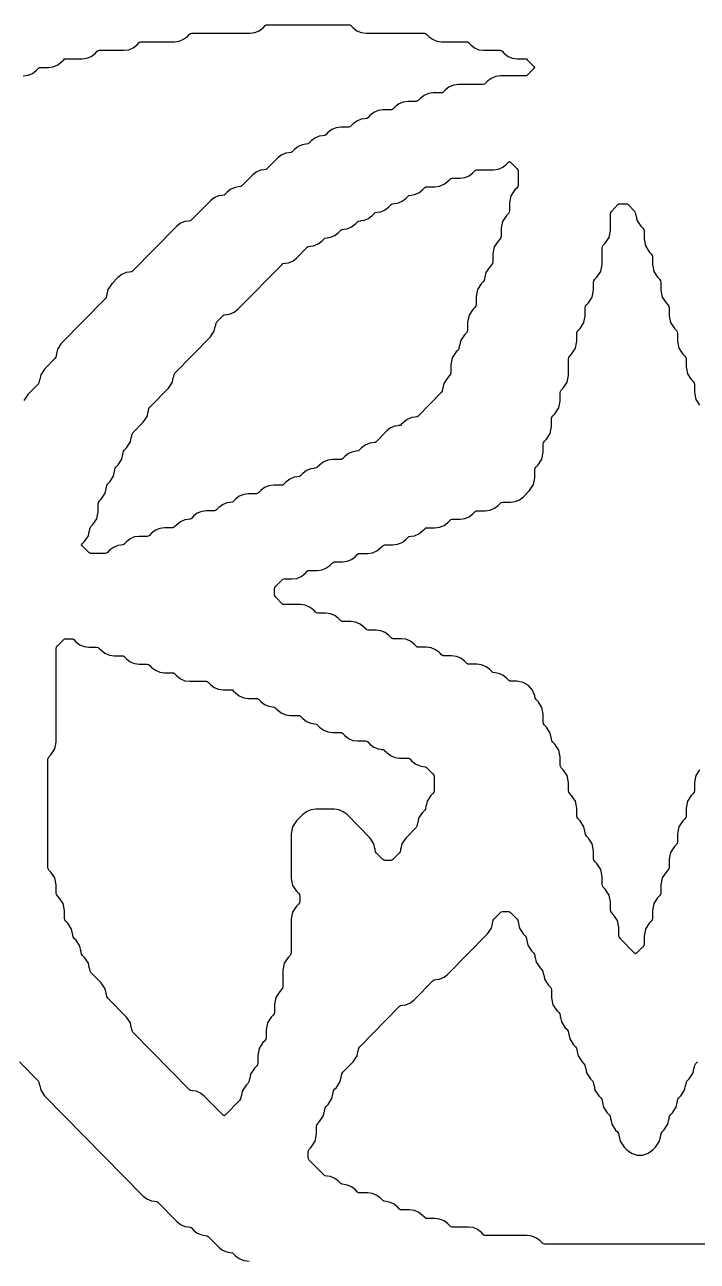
# Model space of a CAD drawing. Header units: millimetres. Extents: x 10 to 410, y 18 to 283.
# Drawn here: x 103.87 to 122.39, y 211.66 to 245.71 of the extents above; entities that cross this region are included whole.
import ezdxf

# ---------------------------------------------------------------- set-up
doc = ezdxf.new("R2010")
doc.units = ezdxf.units.MM
doc.layers.add('CUT', color=1, linetype='Continuous')

msp = doc.modelspace()

# ---------------------------------------------------------------- linework, layer by layer
at = {"layer": 'CUT'}
for points in [[(103.8341, 244.3019), (103.9647, 244.3193), (104.0863, 244.3702), (104.1903, 244.451), (104.2515, 244.5131), (104.2764, 244.5325), (104.3078, 244.5367), (104.5278, 244.5367), (104.6585, 244.5541), (104.78, 244.605), (104.8841, 244.6858), (104.9452, 244.7479), (104.9702, 244.7673), (105.0015, 244.7715), (105.4528, 244.7715), (105.5835, 244.7889), (105.705, 244.8398), (105.8091, 244.9206), (105.8702, 244.9827), (105.8952, 245.0021), (105.9265, 245.0063), (106.6091, 245.0063), (106.7397, 245.0237), (106.8613, 245.0746), (106.9653, 245.1554), (107.0264, 245.2175), (107.0514, 245.2369), (107.0827, 245.2411), (107.9965, 245.2411), (108.1272, 245.2585), (108.2487, 245.3094), (108.3528, 245.3902), (108.4139, 245.4523), (108.4389, 245.4717), (108.4702, 245.4759), (110.0778, 245.4759), (110.2084, 245.4933), (110.33, 245.5442), (110.434, 245.625), (110.4951, 245.6871), (110.5201, 245.7065), (110.5514, 245.7107), (112.7977, 245.7107), (112.8291, 245.7065), (112.854, 245.6871), (112.9152, 245.625), (113.0192, 245.5442), (113.1408, 245.4933), (113.2714, 245.4759), (114.8789, 245.4759), (114.9103, 245.4717), (114.9353, 245.4523), (114.9964, 245.3902), (115.1004, 245.3094), (115.222, 245.2585), (115.3526, 245.2411), (116.0352, 245.2411), (116.0665, 245.2369), (116.0915, 245.2175), (116.1526, 245.1554), (116.2567, 245.0746), (116.3782, 245.0237), (116.5089, 245.0063), (116.9602, 245.0063), (116.9915, 245.0021), (117.0165, 244.9827), (117.0776, 244.9206), (117.1816, 244.8398), (117.3032, 244.7889), (117.4338, 244.7715), (117.6539, 244.7715), (117.6853, 244.7673), (117.7102, 244.7479), (117.8909, 244.5645), (117.9108, 244.5367), (117.8909, 244.5089), (117.7102, 244.3255), (117.6853, 244.3061), (117.6539, 244.3019), (116.9714, 244.3019), (116.8407, 244.2845), (116.7192, 244.2336), (116.6151, 244.1527), (116.554, 244.0907), (116.529, 244.0713), (116.4977, 244.0671), (115.8151, 244.0671), (115.6845, 244.0497), (115.5629, 243.9988), (115.4589, 243.9179), (115.3978, 243.8559), (115.3728, 243.8365), (115.3414, 243.8323), (115.1214, 243.8323), (114.9907, 243.8149), (114.8692, 243.764), (114.7651, 243.6831), (114.704, 243.6211), (114.679, 243.6017), (114.6477, 243.5975), (114.4276, 243.5975), (114.297, 243.5801), (114.1754, 243.5292), (114.0714, 243.4483), (114.0103, 243.3863), (113.9853, 243.3669), (113.954, 243.3627), (113.7339, 243.3627), (113.6033, 243.3453), (113.4817, 243.2944), (113.3777, 243.2135), (113.3165, 243.1515), (113.2916, 243.132), (113.2274, 243.1235), (113.2276, 243.1221), (113.1408, 243.1105), (113.0192, 243.0596), (112.9152, 242.9787), (112.854, 242.9167), (112.8291, 242.8972), (112.7977, 242.8931), (112.5777, 242.8931), (112.447, 242.8757), (112.3255, 242.8248), (112.2214, 242.7439), (112.1603, 242.6819), (112.1353, 242.6624), (112.0712, 242.6539), (112.0714, 242.6525), (111.9845, 242.6409), (111.863, 242.59), (111.7589, 242.5091), (111.6978, 242.4471), (111.6728, 242.4276), (111.6087, 242.4191), (111.6089, 242.4177), (111.522, 242.4061), (111.4005, 242.3552), (111.2964, 242.2743), (111.2353, 242.2123), (111.2103, 242.1928), (111.1462, 242.1843), (111.1464, 242.1829), (111.0596, 242.1713), (110.938, 242.1204), (110.8339, 242.0395), (110.5416, 241.7427), (110.5166, 241.7232), (110.4525, 241.7147), (110.4527, 241.7133), (110.3658, 241.7017), (110.2443, 241.6508), (110.1402, 241.5699), (109.8478, 241.2731), (109.8229, 241.2536), (109.7587, 241.2451), (109.7589, 241.2437), (109.6721, 241.2321), (109.5505, 241.1812), (109.4465, 241.1003), (109.3853, 241.0383), (109.3604, 241.0188), (109.2962, 241.0103), (109.2964, 241.0089), (109.2096, 240.9973), (109.088, 240.9464), (108.984, 240.8655), (108.4604, 240.3338), (108.4354, 240.3144), (108.3712, 240.3059), (108.3714, 240.3045), (108.2846, 240.2929), (108.163, 240.242), (108.059, 240.1611), (106.8416, 238.925), (106.8167, 238.9056), (106.7525, 238.8971), (106.7527, 238.8956), (106.6659, 238.8841), (106.5443, 238.8332), (106.4403, 238.7523), (106.2684, 238.5778), (106.162, 238.4166), (106.1377, 238.293), (106.1341, 238.2937), (106.1158, 238.2007), (106.0904, 238.1623), (104.8809, 236.9342), (104.7745, 236.773), (104.7502, 236.6494), (104.7466, 236.6501), (104.7283, 236.5571), (104.703, 236.5187), (104.4185, 236.2298), (104.312, 236.0686), (104.2877, 235.945), (104.2841, 235.9457), (104.2658, 235.8527), (104.2405, 235.8143), (103.956, 235.5254), (103.8495, 235.3642)], [(122.4557, 225.1942), (122.3493, 225.0329), (122.3119, 224.8433), (122.3119, 224.6274), (122.303, 224.5823), (122.2777, 224.5439), (122.2244, 224.4898), (122.118, 224.3285), (122.0807, 224.1389), (122.0807, 223.923), (122.0718, 223.8779), (122.0465, 223.8395), (121.9932, 223.7854), (121.8868, 223.6241), (121.8494, 223.4345), (121.8494, 223.2186), (121.8406, 223.1735), (121.8152, 223.1351), (121.762, 223.081), (121.6555, 222.9197), (121.6182, 222.7301), (121.6182, 222.5142), (121.6093, 222.469), (121.584, 222.4307), (121.5307, 222.3766), (121.4243, 222.2153), (121.3869, 222.0257), (121.3869, 221.8098), (121.3781, 221.7646), (121.3527, 221.7263), (121.2995, 221.6722), (121.193, 221.5109), (121.1557, 221.3213), (121.1557, 221.1054), (121.1468, 221.0602), (121.1215, 221.0219), (121.0682, 220.9678), (120.9618, 220.8065), (120.9245, 220.6169), (120.9245, 220.401), (120.9156, 220.3558), (120.8902, 220.3175), (120.7211, 220.1457), (120.6932, 220.1252), (120.6653, 220.1457), (120.2649, 220.5523), (120.2396, 220.5906), (120.2307, 220.6358), (120.2307, 220.8517), (120.1934, 221.0413), (120.0869, 221.2026), (120.0337, 221.2567), (120.0084, 221.295), (119.9995, 221.3402), (119.9995, 221.5561), (119.9621, 221.7457), (119.8557, 221.907), (119.8024, 221.9611), (119.7771, 221.9994), (119.7682, 222.0446), (119.7682, 222.2605), (119.7309, 222.4501), (119.6245, 222.6114), (119.5712, 222.6655), (119.5459, 222.7039), (119.537, 222.749), (119.537, 222.9649), (119.4996, 223.1545), (119.3932, 223.3158), (119.3399, 223.3699), (119.3146, 223.4083), (119.2963, 223.5012), (119.2927, 223.5005), (119.2684, 223.6241), (119.162, 223.7854), (119.1087, 223.8395), (119.0834, 223.8779), (119.0745, 223.923), (119.0745, 224.1389), (119.0371, 224.3285), (118.9307, 224.4898), (118.8774, 224.5439), (118.8521, 224.5823), (118.8432, 224.6274), (118.8432, 224.8433), (118.8059, 225.0329), (118.6995, 225.1942), (118.6462, 225.2483), (118.6209, 225.2867), (118.612, 225.3318), (118.612, 225.5477), (118.5746, 225.7373), (118.4682, 225.8986), (118.415, 225.9527), (118.3896, 225.9911), (118.3713, 226.084), (118.3677, 226.0833), (118.3434, 226.2069), (118.237, 226.3682), (118.1837, 226.4223), (118.1584, 226.4607), (118.1495, 226.5058), (118.1495, 226.7217), (118.1122, 226.9113), (118.0057, 227.0726), (117.9525, 227.1267), (117.9271, 227.1651), (117.9148, 227.2276), (117.8535, 227.3875), (117.7418, 227.5172), (117.5929, 227.6017), (117.4242, 227.631), (117.2576, 227.631), (117.2262, 227.6352), (117.2013, 227.6546), (117.1402, 227.7167), (117.0361, 227.7976), (116.9146, 227.8485), (116.8277, 227.86), (116.8279, 227.8615), (116.7638, 227.87), (116.7388, 227.8894), (116.6777, 227.9515), (116.5736, 228.0324), (116.4521, 228.0833), (116.3214, 228.1006), (116.1014, 228.1006), (116.07, 228.1048), (116.0451, 228.1242), (115.9839, 228.1863), (115.8799, 228.2672), (115.7583, 228.3181), (115.6277, 228.3354), (115.4076, 228.3354), (115.3763, 228.3396), (115.3513, 228.359), (115.2902, 228.4211), (115.1861, 228.502), (115.0646, 228.5529), (114.9339, 228.5702), (114.7139, 228.5702), (114.6825, 228.5744), (114.6576, 228.5938), (114.5964, 228.6559), (114.4924, 228.7368), (114.3708, 228.7877), (114.2402, 228.805), (114.0201, 228.805), (113.9888, 228.8092), (113.9638, 228.8286), (113.9027, 228.8907), (113.7987, 228.9716), (113.6771, 229.0225), (113.5465, 229.0398), (113.3264, 229.0398), (113.2951, 229.044), (113.2701, 229.0634), (113.209, 229.1255), (113.1049, 229.2064), (112.9834, 229.2573), (112.8527, 229.2746), (112.6327, 229.2746), (112.6013, 229.2788), (112.5764, 229.2982), (112.5152, 229.3603), (112.4112, 229.4412), (112.2896, 229.4921), (112.159, 229.5094), (111.9389, 229.5094), (111.9076, 229.5136), (111.8826, 229.533), (111.8215, 229.5951), (111.7174, 229.676), (111.5959, 229.7269), (111.4652, 229.7442), (111.0139, 229.7442), (110.9826, 229.7484), (110.9576, 229.7678), (110.7838, 229.9443), (110.7585, 229.9827), (110.7496, 230.0278), (110.7496, 230.1651), (110.7585, 230.2102), (110.7838, 230.2486), (110.9576, 230.4251), (110.9826, 230.4445), (111.0139, 230.4486), (111.234, 230.4486), (111.3646, 230.466), (111.4862, 230.5169), (111.5902, 230.5978), (111.6514, 230.6599), (111.6763, 230.6793), (111.7077, 230.6834), (111.9277, 230.6834), (112.0584, 230.7008), (112.1799, 230.7517), (112.284, 230.8326), (112.3451, 230.8947), (112.3701, 230.9141), (112.4014, 230.9182), (112.6215, 230.9182), (112.7521, 230.9356), (112.8737, 230.9865), (112.9777, 231.0674), (113.0388, 231.1295), (113.0638, 231.1489), (113.0952, 231.153), (113.3152, 231.153), (113.4459, 231.1704), (113.5674, 231.2213), (113.6715, 231.3022), (113.7326, 231.3643), (113.7575, 231.3837), (113.7889, 231.3878), (114.009, 231.3878), (114.1396, 231.4052), (114.2612, 231.4561), (114.3652, 231.537), (114.4263, 231.5991), (114.4513, 231.6185), (114.5154, 231.627), (114.5152, 231.6285), (114.6021, 231.64), (114.7236, 231.6909), (114.8277, 231.7718), (114.8888, 231.8339), (114.9138, 231.8533), (114.9451, 231.8574), (115.1652, 231.8574), (115.2958, 231.8748), (115.4174, 231.9257), (115.5214, 232.0066), (115.5826, 232.0687), (115.6075, 232.0881), (115.6389, 232.0922), (115.8589, 232.0922), (115.9896, 232.1096), (116.1111, 232.1605), (116.2152, 232.2414), (116.2763, 232.3035), (116.3013, 232.3229), (116.3326, 232.327), (116.5527, 232.327), (116.6833, 232.3444), (116.8049, 232.3953), (116.9089, 232.4762), (116.97, 232.5383), (116.995, 232.5577), (117.0263, 232.5618), (117.2464, 232.5618), (117.377, 232.5792), (117.4986, 232.6301), (117.6026, 232.711), (117.7745, 232.8855), (117.8809, 233.0467), (117.9182, 233.2363), (117.9182, 233.4523), (117.9271, 233.4974), (117.9525, 233.5358), (118.0057, 233.5899), (118.1122, 233.7511), (118.1495, 233.9407), (118.1495, 234.1567), (118.1584, 234.2018), (118.1837, 234.2402), (118.237, 234.2943), (118.3434, 234.4555), (118.3807, 234.6451), (118.3807, 234.8611), (118.3896, 234.9062), (118.415, 234.9446), (118.4682, 234.9987), (118.5746, 235.16), (118.612, 235.3495), (118.612, 235.5655), (118.6209, 235.6106), (118.6462, 235.649), (118.6995, 235.7031), (118.8059, 235.8644), (118.8432, 236.0539), (118.8432, 236.5047), (118.8521, 236.5498), (118.8774, 236.5882), (118.9307, 236.6423), (119.0371, 236.8036), (119.0745, 236.9931), (119.0745, 237.2091), (119.0834, 237.2542), (119.1087, 237.2926), (119.162, 237.3467), (119.2684, 237.508), (119.3057, 237.6975), (119.3057, 237.9135), (119.3146, 237.9586), (119.3399, 237.997), (119.3932, 238.0511), (119.4996, 238.2124), (119.537, 238.4019), (119.537, 238.6179), (119.5459, 238.663), (119.5712, 238.7014), (119.6245, 238.7555), (119.7309, 238.9168), (119.7682, 239.1063), (119.7682, 239.5571), (119.7771, 239.6022), (119.8024, 239.6406), (119.8557, 239.6947), (119.9621, 239.856), (119.9995, 240.0455), (119.9995, 240.4963), (120.0084, 240.5414), (120.0337, 240.5798), (120.2075, 240.7563), (120.2325, 240.7757), (120.2638, 240.7799), (120.4289, 240.7799), (120.4602, 240.7757), (120.4852, 240.7563), (120.659, 240.5798), (120.6843, 240.5414), (120.7026, 240.4485), (120.7062, 240.4492), (120.7305, 240.3256), (120.837, 240.1643), (120.8902, 240.1102), (120.9156, 240.0718), (120.9245, 240.0267), (120.9245, 239.8107), (120.9618, 239.6212), (121.0682, 239.4599), (121.1215, 239.4058), (121.1468, 239.3674), (121.1557, 239.3223), (121.1557, 239.1063), (121.193, 238.9168), (121.2995, 238.7555), (121.3527, 238.7014), (121.3781, 238.663), (121.3869, 238.6179), (121.3869, 238.4019), (121.4243, 238.2124), (121.5307, 238.0511), (121.584, 237.997), (121.6093, 237.9586), (121.6182, 237.9135), (121.6182, 237.6975), (121.6555, 237.508), (121.762, 237.3467), (121.8152, 237.2926), (121.8406, 237.2542), (121.8494, 237.2091), (121.8494, 236.9931), (121.8868, 236.8036), (121.9932, 236.6423), (122.0465, 236.5882), (122.0718, 236.5498), (122.0807, 236.5047), (122.0807, 236.2887), (122.118, 236.0992), (122.2244, 235.9379), (122.2777, 235.8838), (122.303, 235.8454), (122.3119, 235.8003), (122.3119, 235.5843), (122.3493, 235.3948), (122.4557, 235.2335)], [(122.7413, 212.1342), (118.1826, 212.1342), (118.1512, 212.1383), (118.1263, 212.1577), (118.0651, 212.2198), (117.9611, 212.3007), (117.8395, 212.3516), (117.7089, 212.369), (116.5639, 212.369), (116.5325, 212.3731), (116.5075, 212.3925), (116.4464, 212.4546), (116.3424, 212.5355), (116.2208, 212.5864), (116.0902, 212.6038), (115.6389, 212.6038), (115.6075, 212.6079), (115.5826, 212.6274), (115.5214, 212.6894), (115.4174, 212.7703), (115.2958, 212.8212), (115.1652, 212.8386), (114.9451, 212.8386), (114.9138, 212.8427), (114.8888, 212.8622), (114.8277, 212.9242), (114.7236, 213.0051), (114.6021, 213.056), (114.4714, 213.0734), (114.2514, 213.0734), (114.22, 213.0775), (114.1951, 213.097), (114.1339, 213.159), (114.0299, 213.2399), (113.9083, 213.2908), (113.8215, 213.3024), (113.8217, 213.3038), (113.7575, 213.3123), (113.7326, 213.3318), (113.6715, 213.3938), (113.5674, 213.4747), (113.4459, 213.5256), (113.3152, 213.543), (113.0952, 213.543), (113.0638, 213.5471), (113.0388, 213.5666), (112.9777, 213.6286), (112.8737, 213.7095), (112.7521, 213.7604), (112.6653, 213.772), (112.6655, 213.7734), (112.6013, 213.7819), (112.5764, 213.8014), (112.5152, 213.8634), (112.4112, 213.9443), (112.2896, 213.9952), (112.2028, 214.0068), (112.203, 214.0082), (112.1388, 214.0167), (112.1139, 214.0362), (111.7088, 214.4474), (111.6835, 214.4858), (111.6746, 214.5309), (111.6746, 214.6682), (111.6835, 214.7133), (111.7088, 214.7517), (111.7621, 214.8058), (111.8685, 214.9671), (111.9058, 215.1567), (111.9058, 215.3726), (111.9147, 215.4177), (111.94, 215.4561), (111.9933, 215.5102), (112.0997, 215.6715), (112.1241, 215.7951), (112.1277, 215.7944), (112.146, 215.8873), (112.1713, 215.9257), (112.2246, 215.9798), (112.331, 216.1411), (112.3553, 216.2647), (112.3589, 216.264), (112.3772, 216.3569), (112.4025, 216.3953), (112.4558, 216.4494), (112.5622, 216.6107), (112.5866, 216.7343), (112.5901, 216.7336), (112.6085, 216.8265), (112.6338, 216.8649), (112.9183, 217.1538), (113.0247, 217.3151), (113.0491, 217.4387), (113.0526, 217.438), (113.071, 217.531), (113.0963, 217.5693), (114.1951, 218.685), (114.22, 218.7044), (114.2842, 218.713), (114.284, 218.7144), (114.3708, 218.726), (114.4924, 218.7769), (114.5964, 218.8577), (115.1201, 219.3894), (115.145, 219.4088), (115.2092, 219.4174), (115.209, 219.4188), (115.2958, 219.4304), (115.4174, 219.4813), (115.5214, 219.5622), (116.6183, 220.6758), (116.7247, 220.8371), (116.749, 220.9607), (116.7526, 220.96), (116.7709, 221.053), (116.7962, 221.0913), (116.97, 221.2678), (116.995, 221.2872), (117.0263, 221.2914), (117.1914, 221.2914), (117.2228, 221.2872), (117.2477, 221.2678), (117.4215, 221.0913), (117.4469, 221.053), (117.4652, 220.96), (117.4687, 220.9607), (117.4931, 220.8371), (117.5995, 220.6758), (117.6528, 220.6217), (117.6781, 220.5834), (117.6964, 220.4904), (117.7, 220.4911), (117.7243, 220.3675), (117.8308, 220.2062), (117.884, 220.1521), (117.9094, 220.1138), (117.9277, 220.0208), (117.9312, 220.0215), (117.9556, 219.8979), (118.062, 219.7366), (118.1153, 219.6825), (118.1406, 219.6442), (118.1589, 219.5512), (118.1625, 219.5519), (118.1868, 219.4283), (118.2933, 219.267), (118.3465, 219.2129), (118.3719, 219.1746), (118.3807, 219.1294), (118.3807, 218.9135), (118.4181, 218.7239), (118.5245, 218.5626), (118.5778, 218.5085), (118.6031, 218.4702), (118.6214, 218.3772), (118.625, 218.3779), (118.6493, 218.2543), (118.7557, 218.093), (118.809, 218.0389), (118.8343, 218.0006), (118.8527, 217.9076), (118.8562, 217.9083), (118.8806, 217.7847), (118.987, 217.6234), (119.0403, 217.5693), (119.0656, 217.531), (119.0839, 217.438), (119.0875, 217.4387), (119.1118, 217.3151), (119.2182, 217.1538), (119.2715, 217.0997), (119.2968, 217.0613), (119.3151, 216.9684), (119.3187, 216.9691), (119.3431, 216.8455), (119.4495, 216.6842), (119.5028, 216.6301), (119.5281, 216.5917), (119.5464, 216.4988), (119.55, 216.4995), (119.5743, 216.3759), (119.6807, 216.2146), (119.734, 216.1605), (119.7593, 216.1221), (119.7776, 216.0292), (119.7812, 216.0299), (119.8056, 215.9063), (119.912, 215.745), (119.9652, 215.6909), (119.9906, 215.6525), (120.0089, 215.5596), (120.0125, 215.5603), (120.0368, 215.4367), (120.1432, 215.2754), (120.1965, 215.2213), (120.2218, 215.1829), (120.2401, 215.09), (120.2437, 215.0907), (120.268, 214.9671), (120.3745, 214.8058), (120.4526, 214.7265), (120.5798, 214.6329), (120.7299, 214.5836), (120.8878, 214.5836), (121.0379, 214.6329), (121.1651, 214.7265), (121.2432, 214.8058), (121.3496, 214.9671), (121.3739, 215.0907), (121.3775, 215.09), (121.3958, 215.1829), (121.4212, 215.2213), (121.4744, 215.2754), (121.5809, 215.4367), (121.6052, 215.5603), (121.6088, 215.5596), (121.6271, 215.6525), (121.6524, 215.6909), (121.7057, 215.745), (121.8121, 215.9063), (121.8364, 216.0299), (121.84, 216.0292), (121.8583, 216.1221), (121.8837, 216.1605), (121.9369, 216.2146), (122.0433, 216.3759), (122.0677, 216.4995), (122.0713, 216.4988), (122.0896, 216.5917), (122.1149, 216.6301), (122.1682, 216.6842), (122.2746, 216.8455), (122.2989, 216.9691), (122.3025, 216.9684), (122.3208, 217.0613), (122.3461, 217.0997), (122.3994, 217.1538)], [(103.7247, 217.1538), (104.2405, 216.6301), (104.2658, 216.5917), (104.2841, 216.4988), (104.2877, 216.4995), (104.312, 216.3759), (104.4185, 216.2146), (107.134, 213.4573), (107.238, 213.3764), (107.3596, 213.3255), (107.4464, 213.314), (107.4463, 213.3125), (107.5104, 213.304), (107.5354, 213.2846), (108.059, 212.7529), (108.163, 212.672), (108.2846, 212.6211), (108.3714, 212.6096), (108.3712, 212.6081), (108.4354, 212.5996), (108.4604, 212.5802), (108.5215, 212.5181), (108.6255, 212.4372), (108.7471, 212.3863), (108.8339, 212.3748), (108.8337, 212.3733), (108.8979, 212.3648), (108.9228, 212.3454), (109.2152, 212.0485), (109.3193, 211.9676), (109.4408, 211.9167), (109.5277, 211.9052), (109.5275, 211.9037), (109.5916, 211.8952), (109.6166, 211.8758), (109.6777, 211.8137), (109.7818, 211.7328), (109.9033, 211.6819), (109.9902, 211.6704), (109.99, 211.6689), (110.0541, 211.6604)]]:
    msp.add_lwpolyline(points, dxfattribs=at)
for points in [[(105.5184, 231.4767), (105.6248, 231.6379), (105.6492, 231.7615), (105.6527, 231.7608), (105.6711, 231.8538), (105.6964, 231.8922), (105.7497, 231.9463), (105.8561, 232.1075), (105.8934, 232.2971), (105.8934, 232.5131), (105.9023, 232.5582), (105.9276, 232.5966), (105.9809, 232.6507), (106.0873, 232.8119), (106.1117, 232.9355), (106.1152, 232.9348), (106.1336, 233.0278), (106.1589, 233.0662), (106.2122, 233.1203), (106.3186, 233.2815), (106.3429, 233.4051), (106.3465, 233.4044), (106.3648, 233.4974), (106.3901, 233.5358), (106.4434, 233.5899), (106.5498, 233.7511), (106.5742, 233.8747), (106.5777, 233.874), (106.596, 233.967), (106.6214, 234.0054), (106.6746, 234.0595), (106.7811, 234.2207), (106.8054, 234.3443), (106.809, 234.3436), (106.8273, 234.4366), (106.8526, 234.475), (107.1371, 234.7639), (107.2436, 234.9252), (107.2679, 235.0487), (107.2715, 235.048), (107.2898, 235.141), (107.3151, 235.1794), (107.8309, 235.7031), (107.9373, 235.8644), (107.9616, 235.988), (107.9652, 235.9872), (107.9835, 236.0802), (108.0089, 236.1186), (108.9871, 237.1119), (109.0935, 237.2732), (109.1179, 237.3968), (109.1214, 237.3961), (109.1398, 237.489), (109.1651, 237.5274), (109.3389, 237.7039), (109.3639, 237.7233), (109.428, 237.7318), (109.4278, 237.7333), (109.5147, 237.7448), (109.6362, 237.7957), (109.7403, 237.8766), (110.9576, 239.1127), (110.9826, 239.1321), (111.0467, 239.1406), (111.0465, 239.1421), (111.1334, 239.1536), (111.2549, 239.2045), (111.359, 239.2854), (111.6514, 239.5823), (111.6763, 239.6017), (111.7405, 239.6102), (111.7403, 239.6117), (111.8271, 239.6232), (111.9487, 239.6741), (112.0527, 239.755), (112.1139, 239.8171), (112.1388, 239.8365), (112.203, 239.845), (112.2028, 239.8465), (112.2896, 239.858), (112.4112, 239.9089), (112.5152, 239.9898), (112.5764, 240.0519), (112.6013, 240.0713), (112.6655, 240.0798), (112.6653, 240.0813), (112.7521, 240.0928), (112.8737, 240.1437), (112.9777, 240.2246), (113.0388, 240.2867), (113.0638, 240.3061), (113.128, 240.3146), (113.1278, 240.3161), (113.2146, 240.3276), (113.3362, 240.3785), (113.4402, 240.4594), (113.5013, 240.5215), (113.5263, 240.5409), (113.5905, 240.5494), (113.5903, 240.5509), (113.6771, 240.5624), (113.7987, 240.6133), (113.9027, 240.6942), (113.9638, 240.7563), (113.9888, 240.7757), (114.0529, 240.7842), (114.0527, 240.7857), (114.1396, 240.7972), (114.2612, 240.8481), (114.3652, 240.929), (114.4263, 240.9911), (114.4513, 241.0105), (114.5154, 241.019), (114.5152, 241.0205), (114.6021, 241.032), (114.7236, 241.0829), (114.8277, 241.1638), (114.8888, 241.2259), (114.9138, 241.2453), (114.9451, 241.2495), (115.1652, 241.2495), (115.2958, 241.2668), (115.4174, 241.3177), (115.5214, 241.3986), (115.5826, 241.4607), (115.6075, 241.4801), (115.6389, 241.4843), (115.8589, 241.4843), (115.9896, 241.5016), (116.1111, 241.5525), (116.2152, 241.6334), (116.2763, 241.6955), (116.3013, 241.7149), (116.3326, 241.7191), (116.7839, 241.7191), (116.9146, 241.7364), (117.0361, 241.7873), (117.1402, 241.8682), (117.1966, 241.9256), (117.2245, 241.9461), (117.2524, 241.9256), (117.4215, 241.7538), (117.4469, 241.7154), (117.4558, 241.6703), (117.4558, 241.2982), (117.4469, 241.2531), (117.4215, 241.2147), (117.3683, 241.1606), (117.2618, 240.9994), (117.2245, 240.8098), (117.2245, 240.5938), (117.2156, 240.5487), (117.1903, 240.5103), (117.137, 240.4562), (117.0306, 240.295), (116.9933, 240.1054), (116.9933, 239.8894), (116.9844, 239.8443), (116.959, 239.8059), (116.9058, 239.7518), (116.7993, 239.5906), (116.762, 239.401), (116.762, 239.185), (116.7531, 239.1399), (116.7278, 239.1015), (116.6745, 239.0474), (116.5681, 238.8862), (116.5438, 238.7626), (116.5402, 238.7633), (116.5219, 238.6703), (116.4965, 238.6319), (116.4433, 238.5778), (116.3369, 238.4166), (116.2995, 238.227), (116.2995, 238.011), (116.2906, 237.9659), (116.2653, 237.9275), (116.212, 237.8734), (116.1056, 237.7122), (116.0683, 237.5226), (116.0683, 237.3066), (116.0594, 237.2615), (116.0341, 237.2231), (115.9808, 237.169), (115.8744, 237.0078), (115.85, 236.8842), (115.8464, 236.8849), (115.8281, 236.7919), (115.8028, 236.7535), (115.7495, 236.6994), (115.6431, 236.5382), (115.6058, 236.3486), (115.6058, 236.1326), (115.5969, 236.0875), (115.5716, 236.0491), (115.5183, 235.995), (115.4119, 235.8338), (115.3875, 235.7102), (115.384, 235.7109), (115.3656, 235.6179), (115.3403, 235.5795), (114.704, 234.9334), (114.679, 234.914), (114.6149, 234.9055), (114.6151, 234.904), (114.5283, 234.8925), (114.4067, 234.8416), (114.3026, 234.7607), (114.2415, 234.6986), (114.2166, 234.6792), (114.1524, 234.6707), (114.1526, 234.6692), (114.0658, 234.6577), (113.9442, 234.6068), (113.8402, 234.5259), (113.5478, 234.229), (113.5228, 234.2096), (113.4587, 234.2011), (113.4589, 234.1996), (113.372, 234.1881), (113.2505, 234.1372), (113.1464, 234.0563), (113.0853, 233.9942), (113.0603, 233.9748), (112.9962, 233.9663), (112.9964, 233.9648), (112.9095, 233.9533), (112.788, 233.9024), (112.6839, 233.8215), (112.6228, 233.7594), (112.5978, 233.74), (112.5665, 233.7358), (112.3464, 233.7358), (112.2158, 233.7185), (112.0942, 233.6676), (111.9902, 233.5867), (111.9291, 233.5246), (111.9041, 233.5052), (111.8399, 233.4967), (111.8401, 233.4952), (111.7533, 233.4837), (111.6317, 233.4328), (111.5277, 233.3519), (111.4666, 233.2898), (111.4416, 233.2704), (111.3774, 233.2619), (111.3776, 233.2604), (111.2908, 233.2489), (111.1692, 233.198), (111.0652, 233.1171), (111.0041, 233.055), (110.9791, 233.0356), (110.9478, 233.0314), (110.7277, 233.0314), (110.5971, 233.0141), (110.4755, 232.9632), (110.3715, 232.8823), (110.3103, 232.8202), (110.2854, 232.8008), (110.254, 232.7966), (110.034, 232.7966), (109.9033, 232.7793), (109.7818, 232.7284), (109.6777, 232.6475), (109.6166, 232.5854), (109.5916, 232.566), (109.5275, 232.5575), (109.5277, 232.556), (109.4408, 232.5445), (109.3193, 232.4936), (109.2152, 232.4127), (109.1541, 232.3506), (109.1291, 232.3312), (109.0978, 232.327), (108.8777, 232.327), (108.7471, 232.3097), (108.6255, 232.2588), (108.5215, 232.1779), (108.4604, 232.1158), (108.4354, 232.0964), (108.3712, 232.0879), (108.3714, 232.0864), (108.2846, 232.0749), (108.163, 232.024), (108.059, 231.9431), (107.9979, 231.881), (107.9729, 231.8616), (107.9415, 231.8574), (107.7215, 231.8574), (107.5909, 231.8401), (107.4693, 231.7892), (107.3652, 231.7083), (107.3041, 231.6462), (107.2792, 231.6268), (107.2478, 231.6226), (107.0277, 231.6226), (106.8971, 231.6053), (106.7756, 231.5544), (106.6715, 231.4735), (106.6104, 231.4114), (106.5854, 231.392), (106.5213, 231.3835), (106.5215, 231.382), (106.4346, 231.3705), (106.3131, 231.3196), (106.209, 231.2387), (106.1479, 231.1766), (106.1229, 231.1572), (106.0916, 231.153), (105.6953, 231.153), (105.6639, 231.1572), (105.639, 231.1766), (105.4583, 231.3601), (105.4384, 231.3878), (105.4583, 231.4156)], [(104.5402, 225.5526), (104.5934, 225.6067), (104.6999, 225.7679), (104.7372, 225.9575), (104.7372, 228.5215), (104.7461, 228.5666), (104.7714, 228.605), (104.9452, 228.7815), (104.9702, 228.8009), (105.0015, 228.805), (105.1666, 228.805), (105.1979, 228.8009), (105.2229, 228.7815), (105.284, 228.7194), (105.3881, 228.6385), (105.5096, 228.5876), (105.6403, 228.5702), (105.8603, 228.5702), (105.8917, 228.5661), (105.9166, 228.5467), (105.9778, 228.4846), (106.0818, 228.4037), (106.2034, 228.3528), (106.334, 228.3354), (106.5541, 228.3354), (106.5854, 228.3313), (106.6104, 228.3119), (106.6715, 228.2498), (106.7756, 228.1689), (106.8971, 228.118), (107.0277, 228.1006), (107.2478, 228.1006), (107.2792, 228.0965), (107.3041, 228.0771), (107.3652, 228.015), (107.4693, 227.9341), (107.5909, 227.8832), (107.7215, 227.8658), (107.9415, 227.8658), (107.9729, 227.8617), (107.9979, 227.8423), (108.059, 227.7802), (108.163, 227.6993), (108.2846, 227.6484), (108.4152, 227.631), (108.8665, 227.631), (108.8979, 227.6269), (108.9228, 227.6075), (108.984, 227.5454), (109.088, 227.4645), (109.2096, 227.4136), (109.3402, 227.3962), (109.5603, 227.3962), (109.5916, 227.3921), (109.6166, 227.3726), (109.6777, 227.3106), (109.7818, 227.2297), (109.9033, 227.1788), (110.034, 227.1614), (110.254, 227.1614), (110.2854, 227.1573), (110.3103, 227.1378), (110.3715, 227.0758), (110.4755, 226.9949), (110.5971, 226.944), (110.6839, 226.9324), (110.6837, 226.931), (110.7479, 226.9225), (110.7728, 226.903), (110.8339, 226.841), (110.938, 226.7601), (111.0596, 226.7092), (111.1902, 226.6918), (111.4102, 226.6918), (111.4416, 226.6877), (111.4666, 226.6682), (111.5277, 226.6062), (111.6317, 226.5253), (111.7533, 226.4744), (111.8401, 226.4628), (111.8399, 226.4614), (111.9041, 226.4529), (111.9291, 226.4334), (111.9902, 226.3714), (112.0942, 226.2905), (112.2158, 226.2396), (112.3464, 226.2222), (112.5665, 226.2222), (112.5978, 226.2181), (112.6228, 226.1986), (112.6839, 226.1366), (112.788, 226.0557), (112.9095, 226.0048), (113.0402, 225.9874), (113.2602, 225.9874), (113.2916, 225.9833), (113.3165, 225.9638), (113.3777, 225.9018), (113.4817, 225.8209), (113.6033, 225.77), (113.6901, 225.7584), (113.6899, 225.757), (113.7541, 225.7485), (113.779, 225.729), (113.8402, 225.667), (113.9442, 225.5861), (114.0658, 225.5352), (114.1964, 225.5178), (114.4165, 225.5178), (114.4478, 225.5137), (114.4728, 225.4942), (114.5339, 225.4322), (114.6379, 225.3513), (114.7595, 225.3004), (114.8463, 225.2888), (114.8461, 225.2874), (114.9103, 225.2789), (114.9353, 225.2594), (115.1091, 225.083), (115.1344, 225.0446), (115.1433, 224.9995), (115.1433, 224.6274), (115.1344, 224.5823), (115.1091, 224.5439), (115.0558, 224.4898), (114.9494, 224.3285), (114.925, 224.2049), (114.9215, 224.2056), (114.9032, 224.1127), (114.8778, 224.0743), (114.8246, 224.0202), (114.7181, 223.8589), (114.6938, 223.7353), (114.6902, 223.736), (114.6719, 223.6431), (114.6466, 223.6047), (114.3621, 223.3158), (114.2556, 223.1545), (114.2313, 223.0309), (114.2277, 223.0316), (114.2094, 222.9387), (114.1841, 222.9003), (114.0103, 222.7238), (113.9853, 222.7044), (113.954, 222.7002), (113.7889, 222.7002), (113.7575, 222.7044), (113.7326, 222.7238), (113.5588, 222.9003), (113.5334, 222.9387), (113.5151, 223.0316), (113.5116, 223.0309), (113.4872, 223.1545), (113.3808, 223.3158), (112.7465, 223.9599), (112.6424, 224.0408), (112.5209, 224.0916), (112.3902, 224.109), (111.8839, 224.109), (111.7533, 224.0916), (111.6317, 224.0408), (111.5277, 223.9599), (111.3559, 223.7854), (111.2494, 223.6241), (111.2121, 223.4345), (111.2121, 222.2007), (111.2494, 222.0111), (111.3559, 221.8498), (111.4091, 221.7957), (111.4345, 221.7574), (111.4433, 221.7122), (111.4433, 221.575), (111.4345, 221.5298), (111.4091, 221.4915), (111.3559, 221.4374), (111.2494, 221.2761), (111.2121, 221.0865), (111.2121, 220.1662), (111.2032, 220.121), (111.1779, 220.0827), (111.1246, 220.0286), (111.0182, 219.8673), (110.9808, 219.6777), (110.9808, 219.227), (110.972, 219.1818), (110.9466, 219.1435), (110.8934, 219.0894), (110.7869, 218.9281), (110.7496, 218.7385), (110.7496, 218.5226), (110.7407, 218.4774), (110.7154, 218.4391), (110.6621, 218.385), (110.5557, 218.2237), (110.5184, 218.0341), (110.5184, 217.8182), (110.5095, 217.773), (110.4841, 217.7346), (110.4309, 217.6806), (110.3244, 217.5193), (110.2871, 217.3297), (110.2871, 217.1138), (110.2782, 217.0686), (110.2529, 217.0302), (110.1996, 216.9762), (110.0932, 216.8149), (110.0689, 216.6913), (110.0653, 216.692), (110.047, 216.599), (110.0216, 216.5606), (109.9684, 216.5066), (109.8619, 216.3453), (109.8376, 216.2217), (109.834, 216.2224), (109.8157, 216.1294), (109.7904, 216.091), (109.39, 215.6845), (109.3621, 215.664), (109.3342, 215.6845), (108.8153, 216.2114), (108.7112, 216.2923), (108.5897, 216.3432), (108.5028, 216.3548), (108.503, 216.3562), (108.4389, 216.3648), (108.4139, 216.3842), (106.8526, 217.9694), (106.8273, 218.0078), (106.809, 218.1008), (106.8054, 218.1001), (106.7811, 218.2237), (106.6746, 218.385), (106.1589, 218.9087), (106.1336, 218.947), (106.1152, 219.04), (106.1117, 219.0393), (106.0873, 219.1629), (105.9809, 219.3242), (105.6964, 219.6131), (105.6711, 219.6514), (105.6527, 219.7444), (105.6492, 219.7437), (105.6248, 219.8673), (105.5184, 220.0286), (105.4651, 220.0827), (105.4398, 220.121), (105.4215, 220.214), (105.4179, 220.2133), (105.3936, 220.3369), (105.2872, 220.4982), (105.2339, 220.5523), (105.2086, 220.5906), (105.1903, 220.6836), (105.1867, 220.6829), (105.1623, 220.8065), (105.0559, 220.9678), (105.0026, 221.0219), (104.9773, 221.0602), (104.9684, 221.1054), (104.9684, 221.3213), (104.9311, 221.5109), (104.8247, 221.6722), (104.7714, 221.7263), (104.7461, 221.7646), (104.7372, 221.8098), (104.7372, 222.0257), (104.6999, 222.2153), (104.5934, 222.3766), (104.5402, 222.4307), (104.5148, 222.469), (104.5059, 222.5142), (104.5059, 225.4691), (104.5148, 225.5142)]]:
    msp.add_lwpolyline(points, close=True, dxfattribs=at)

doc.saveas('drawing.dxf')
